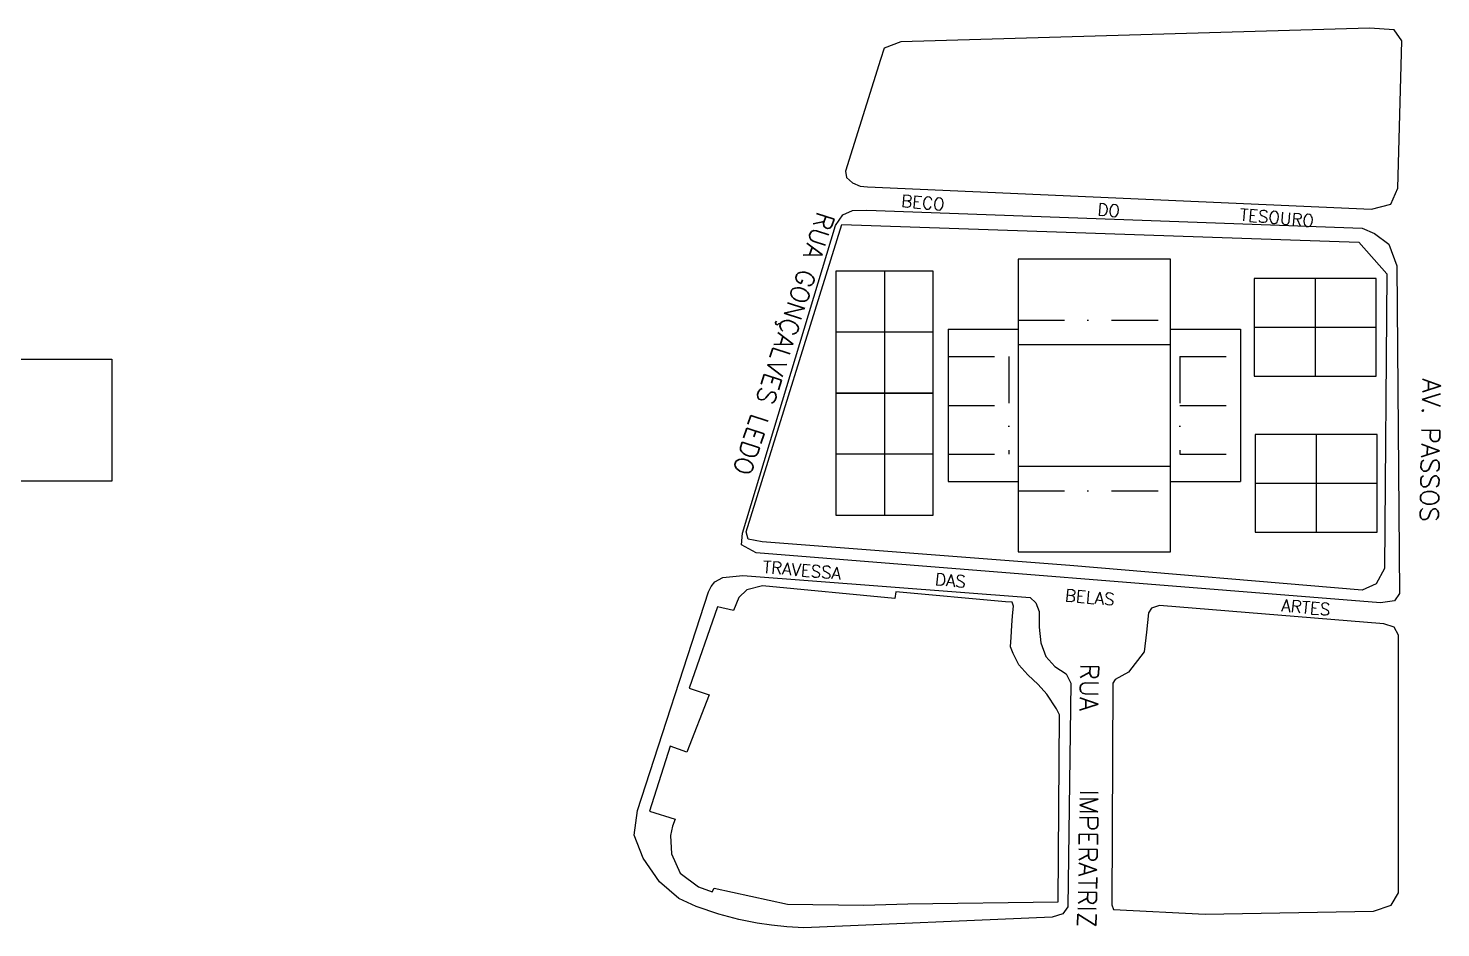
# Model space of a CAD drawing. Header units: millimetres. Extents: x -210 to 1173, y -437 to 320.
# Drawn here: x 335.9 to 567.6, y 166.3 to 313.9 of the extents above; entities that cross this region are included whole.
import ezdxf

# ---------------------------------------------------------------- set-up
doc = ezdxf.new("R2010")
doc.units = ezdxf.units.MM
doc.header["$LTSCALE"] = 0.3
doc.linetypes.add('DASHDOTX2', pattern=[50.8, 25.4, -12.7, 0, -12.7])
doc.linetypes.add('DASHED2', pattern=[9.525, 6.35, -3.175])
for name, color, linetype in [('330', 254, 'Continuous'), ('500', 254, 'Continuous'), ('551', 255, 'Continuous'), ('CORTE', 6, 'Continuous'), ('PROJEÇÃO', 1, 'DASHED2')]:
    doc.layers.add(name, color=color, linetype=linetype)
doc.styles.add('ROMANS', font='romans.shx')

msp = doc.modelspace()

# ---------------------------------------------------------------- linework, layer by layer
at = {"layer": '330'}
for points in [[(469.327, 281.724, 0), (554.149, 278.808, 0), (558.717, 273.61, 0), (558.343, 225.302, 0), (556.955, 222.782, 0), (554.663, 221.725, 0), (506.746, 225.763, 0), (456.285, 229.676, 0), (453.956, 230.111, 0), (453.643, 231.303, 0)], [(504.802, 170.59, 0), (505.065, 201.262, 0), (504.541, 202.267, 0), (502.942, 204.683, 0), (501.556, 206.234, 0), (499.86, 207.84, 0), (498.383, 209.458, 0), (497.437, 211.344, 0), (496.986, 212.428, 0), (497.11, 214.031, 0), (497.246, 215.917, 0), (497.311, 217.532, 0), (497.481, 219.117, 0), (497.256, 219.728, 0), (496.2, 219.824, 0), (478.196, 221.459, 0), (478.034, 220.342, 0), (456.347, 222.43, 0), (453.731, 221.787, 0), (452.442, 220.525, 0), (451.559, 218.369, 0), (448.941, 219.001, 0), (444.293, 205.639, 0), (447.581, 204.578, 0), (443.897, 195.173, 0), (441.179, 196.155, 0), (437.77, 185.487, 0), (442.007, 184.135, 0), (441.56, 183, 0), (441.227, 181.468, 0), (441.378, 178.463, 0), (442.837, 175.319, 0), (445.839, 173.071, 0), (448.096, 172.224, 0), (448.415, 172.83, 0), (460.448, 170.214, 0), (472.926, 170.063, 0), (480.187, 170.247, 0)]]:
    msp.add_polyline3d(points, close=True, dxfattribs=at)
at = {"layer": '500'}
for points in [[(473.449, 284.081, 0), (554.662, 281.117, 0), (556.73, 280.225, 0), (559.05, 278.486, 0), (560.398, 274.945, 0), (560.826, 221.175, 0), (559.999, 219.971, 0), (557.665, 219.67, 0), (455.297, 227.86, 0), (452.887, 229.172, 0), (453.031, 231.078, 0), (468.31, 281.559, 0), (469.519, 283.279, 0), (471.073, 283.978, 0)], [(447.481, 221.47, 0), (447.886, 222.3, 0), (448.481, 223.068, 0), (449.809, 223.789, 0), (453.125, 224.109, 0), (500.202, 220.534, 0), (501.171, 219.657, 0), (501.707, 218.208, 0), (501.694, 215.642, 0), (501.966, 213.062, 0), (502.805, 210.843, 0), (504.255, 209.181, 0), (506.111, 208.017, 0), (506.883, 206.488, 0), (506.429, 169.75, 0), (505.58, 168.63, 0), (503.827, 168.083, 0), (463.095, 166.345, 0), (460.293, 166.47, 0), (457.795, 166.745, 0), (455.443, 167.093, 0), (452.438, 167.692, 0), (449.176, 168.572, 0), (445.425, 169.823, 0), (442.59, 171.171, 0), (439.412, 173.883, 0), (436.737, 177.763, 0), (435.283, 181.558, 0), (435.804, 185.558, 0)], [(521.439, 219.198, 0), (520.125, 218.793, 0), (519.634, 218.017, 0), (519.334, 214.843, 0), (518.955, 211.603, 0), (516.366, 208.271, 0), (514.168, 207.07, 0), (513.779, 206.448, 0), (513.606, 170.106, 0), (513.881, 169.346, 0), (528.942, 168.555, 0), (556.554, 169.084, 0), (559.468, 170.03, 0), (560.628, 172.07, 0), (560.641, 214.345, 0), (559.948, 215.662, 0), (558.232, 216.215, 0)]]:
    msp.add_polyline3d(points, close=True, dxfattribs=at)
at = {"layer": '551', "color": 250}
msp.add_polyline3d([(473.56, 287.907, 0), (556.204, 284.232, 0), (559.406, 285.035, 0), (560.538, 287.643, 0), (561.176, 311.827, 0), (559.941, 313.631, 0), (555.867, 313.902, 0), (479.006, 311.666, 0), (476.258, 310.623, 0), (475.653, 308.799, 0), (469.937, 290.437, 0), (470.127, 289.399, 0), (471.092, 288.567, 0), (472.352, 287.997, 0)], close=True, dxfattribs=at)
at = {"layer": 'CORTE'}
for p, q in [((476.345, 274.029), (476.345, 234.029)), ((546.996, 272.839), (546.996, 256.839)), ((486.756, 264.539), (498.256, 264.539)), ((486.756, 264.539), (486.756, 239.539)), ((523.256, 264.539), (534.756, 264.539)), ((534.756, 264.539), (534.756, 239.539)), ((556.996, 264.839), (536.996, 264.839)), ((484.345, 264.029), (468.345, 264.029)), ((498.256, 262.039), (523.256, 262.039)), ((289.597, 259.621), (349.597, 259.621)), ((349.597, 259.621), (349.597, 239.621)), ((547.156, 247.239), (547.156, 231.239)), ((484.345, 244.029), (468.345, 244.029)), ((498.256, 242.039), (523.256, 242.039)), ((349.597, 239.621), (289.597, 239.621)), ((486.756, 239.539), (498.256, 239.539)), ((523.256, 239.539), (534.756, 239.539)), ((557.156, 239.239), (537.156, 239.239))]:
    msp.add_line(p, q, dxfattribs=at)
for points in [[(498.256, 228.039), (523.256, 228.039), (523.256, 276.039), (498.256, 276.039)], [(484.345, 254.029), (484.345, 274.029), (468.345, 274.029), (468.345, 254.029)], [(536.996, 256.839), (556.996, 256.839), (556.996, 272.839), (536.996, 272.839)], [(484.345, 234.029), (484.345, 254.029), (468.345, 254.029), (468.345, 234.029)], [(537.156, 231.239), (557.156, 231.239), (557.156, 247.239), (537.156, 247.239)]]:
    msp.add_lwpolyline(points, close=True, dxfattribs=at)
at = {"layer": 'PROJEÇÃO', "linetype": 'DASHDOTX2'}
for p, q in [((498.256, 266.039), (523.256, 266.039)), ((486.756, 260.039), (496.756, 260.039)), ((496.756, 260.039), (496.756, 244.039)), ((524.756, 260.039), (524.756, 244.039)), ((524.756, 260.039), (534.756, 260.039)), ((486.756, 252.039), (496.756, 252.039)), ((524.756, 252.039), (534.756, 252.039)), ((486.756, 244.039), (496.756, 244.039)), ((524.756, 244.039), (534.756, 244.039)), ((498.256, 238.039), (523.256, 238.039))]:
    msp.add_line(p, q, dxfattribs=at)

# ---------------------------------------------------------------- texts
at = {"layer": '551', "color": 250, "style": 'ROMANS'}
for s, height, rotation, p in [('BECO', 2, 354.95307, (479.013, 284.619)), ('DO', 2, 354.95307, (511.187, 283.221)), ('RUA GONÇALVES LEDO', 3, 251.95307, (465.368, 284.013)), ('TESOURO', 2, 354.95307, (534.548, 282.364)), ('AV. PASSOS', 3, 268.95307, (564.596, 256.447)), ('TRAVESSA', 2, 354.95307, (456.306, 224.578)), ('DAS', 2, 354.95307, (484.551, 222.549)), ('BELAS', 2, 354.95307, (505.868, 219.918)), ('ARTES', 2, 354.95307, (541.348, 218.255))]:
    msp.add_text(s, height=height, rotation=rotation, dxfattribs=at).set_placement(p)
at = {"layer": '551', "style": 'ROMANS'}
for s, p in [('RUA', (508.487, 209.738)), ('IMPERATRIZ', (508.416, 189.032))]:
    msp.add_text(s, height=3, rotation=268.95307, dxfattribs=at).set_placement(p)

doc.saveas('drawing.dxf')
